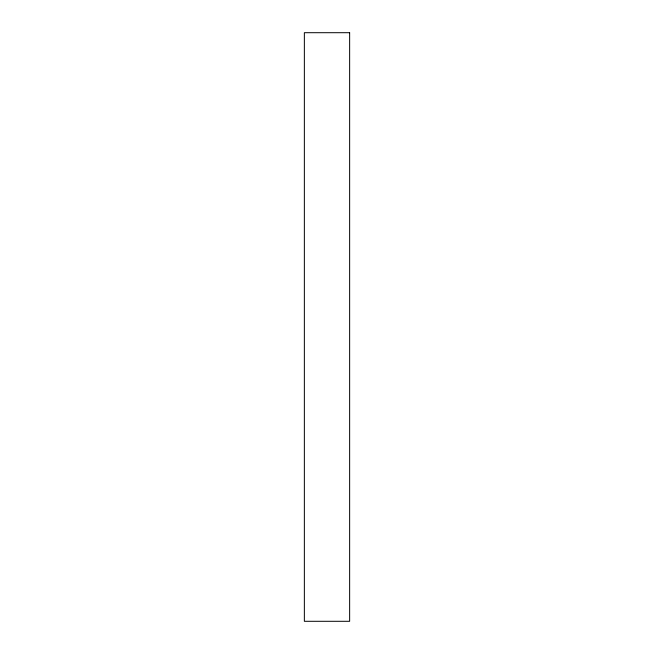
<?xml version="1.0" encoding="UTF-8"?>
<svg xmlns="http://www.w3.org/2000/svg" width="654" height="654" viewBox="0 0 654 654"><rect width="100%" height="100%" fill="white"/><g stroke="black" fill="none" stroke-linecap="round" stroke-linejoin="round"><path stroke-width="0.98" d="M349.637 32.7L304.363 32.7L304.363 621.3L349.637 621.3L349.637 32.7"/></g></svg>
